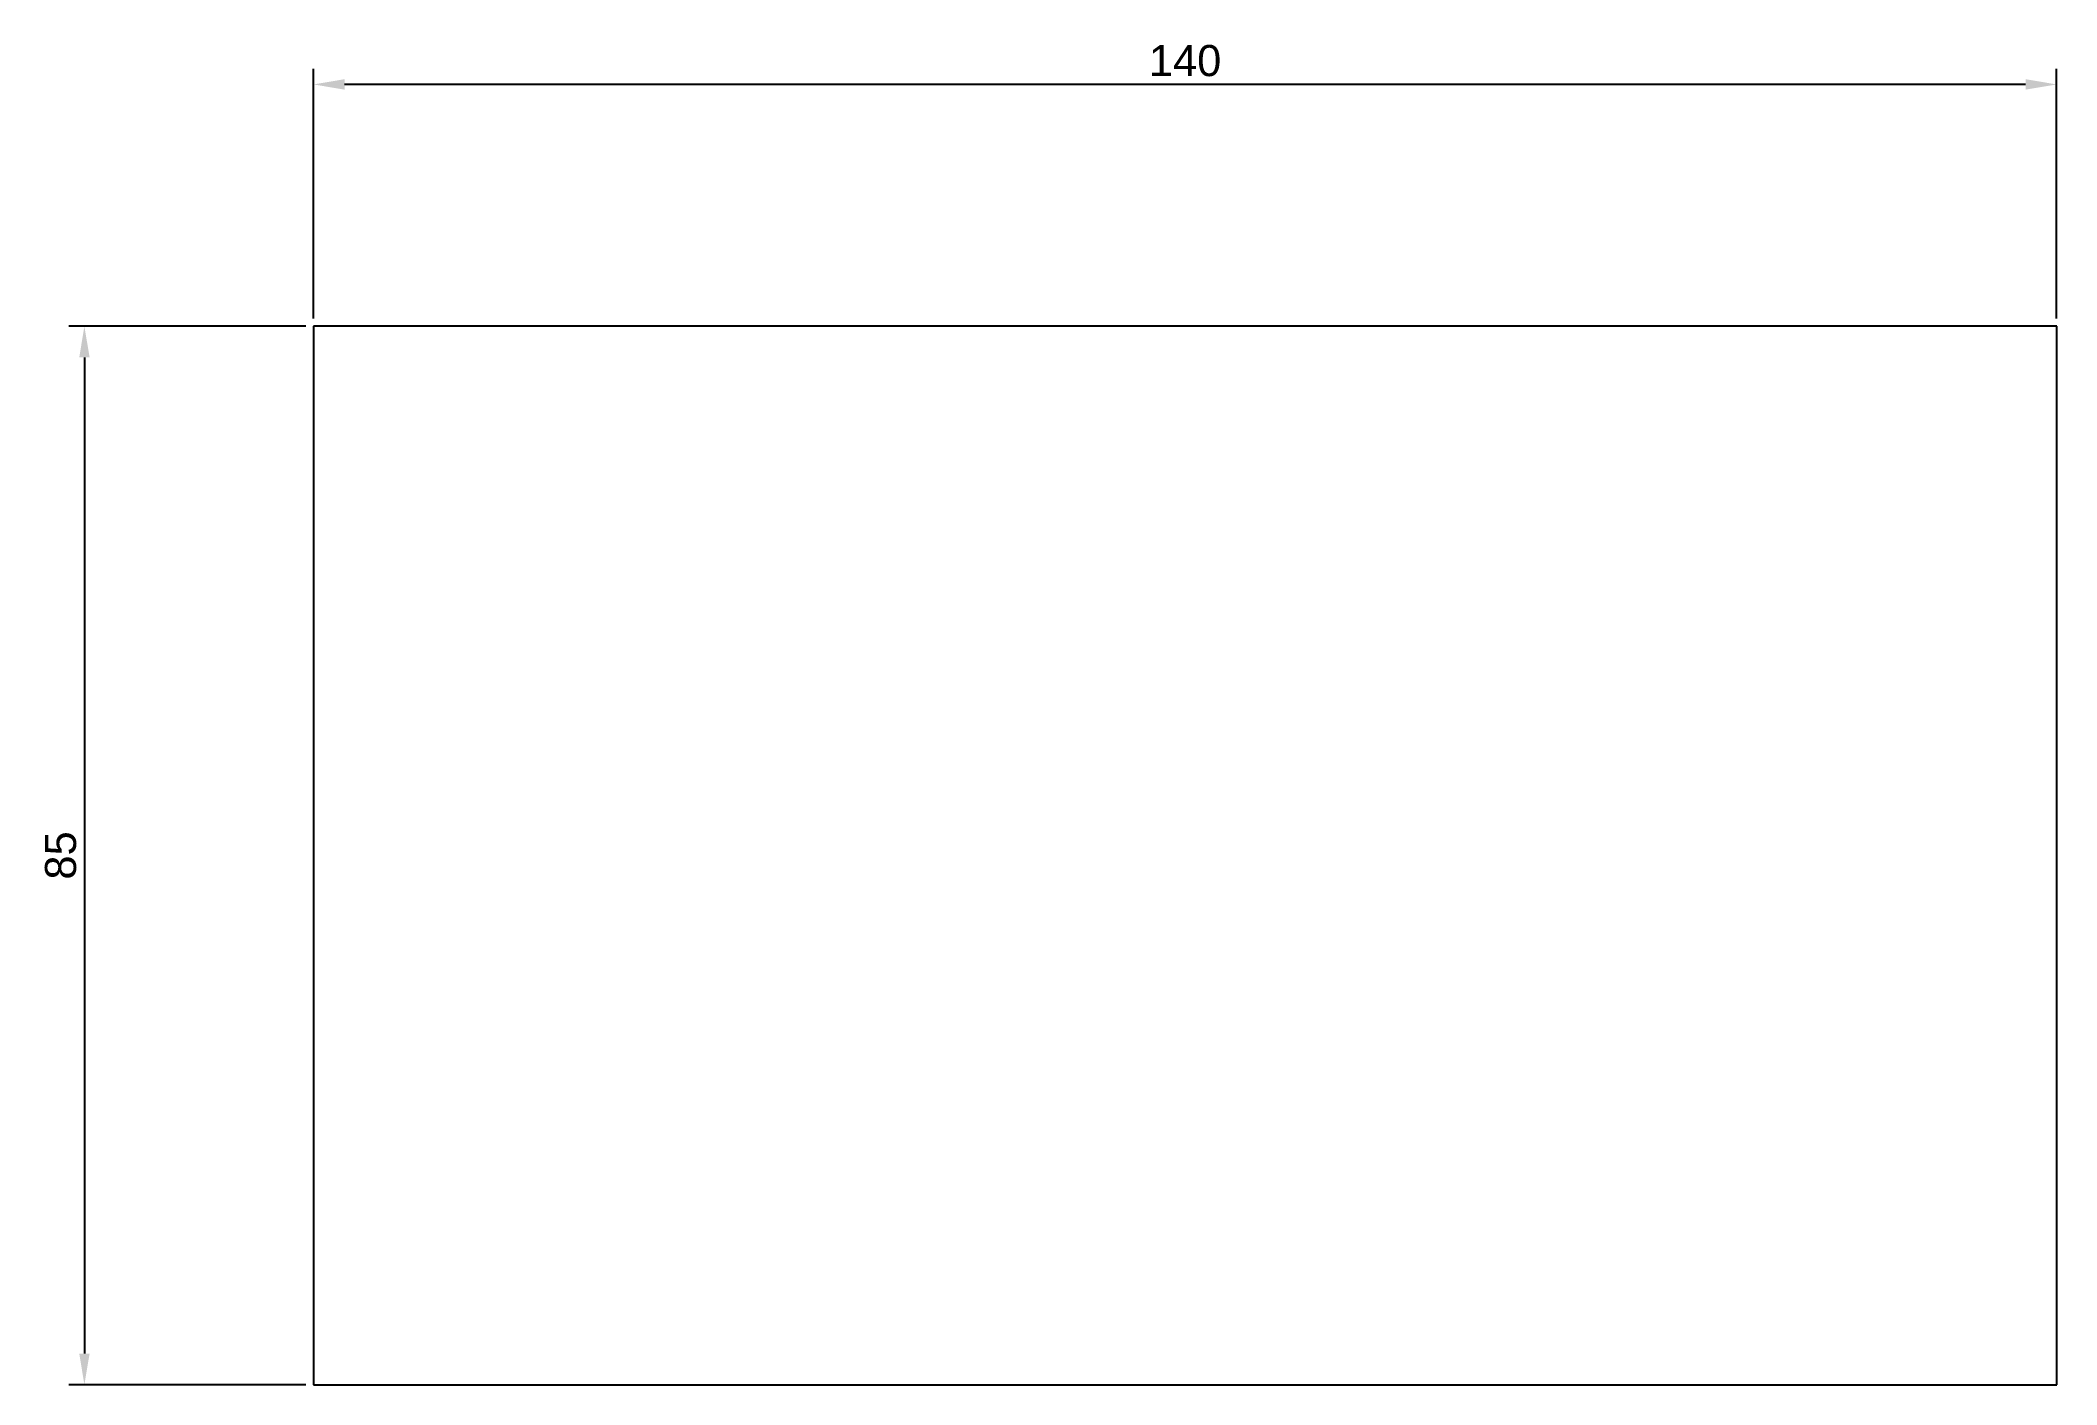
# Model space of a CAD drawing. Header units: millimetres. Extents: x 72 to 234, y 135 to 243.
import ezdxf

# ---------------------------------------------------------------- set-up
doc = ezdxf.new("R2010")
doc.units = ezdxf.units.MM
doc.styles.get("Standard").update_dxf_attribs({"font": 'arial.ttf'})
doc.dimstyles.new('ISO-25', dxfattribs={"dimtxt": 2.5, "dimasz": 2.5, "dimexe": 1.25, "dimexo": 0.625, "dimtad": 1, "dimtxsty": 'Standard', "dimcen": 2.5, "dimadec": 0, "dimazin": 0, "dimtfac": 1, "dimtmove": 0, "dimatfit": 3, "dimfxl": 1, "dimarcsym": 0})

# ---------------------------------------------------------------- blocks, each defined once
blk = doc.blocks.new('*D2')
at = {"color": 0, "lineweight": -2, "transparency": 16777216}
for p, q in [((93.65, 220.51), (93.65, 240.55)), ((233.65, 220.51), (233.65, 240.55)), ((231.15, 239.3), (96.15, 239.3))]:
    blk.add_line(p, q, dxfattribs=at)
at = {"color": 0, "transparency": 16777216}
for points in [[(96.15, 239.72), (96.15, 238.88), (93.65, 239.3)], [(231.15, 239.72), (231.15, 238.88), (233.65, 239.3)]]:
    blk.add_solid(points, dxfattribs=at)
at = {"layer": 'Defpoints', "color": 0, "transparency": 16777216}
for p in [(93.65, 239.3), (93.65, 219.88), (233.65, 219.88)]:
    blk.add_point(p, dxfattribs=at)
at = {"color": 0, "transparency": 16777216, "insert": (163.65, 241.2), "char_height": 2.5, "attachment_point": 5}
blk.add_mtext('140', dxfattribs=at)
blk = doc.blocks.new('*D3')
at = {"color": 0, "lineweight": -2, "transparency": 16777216}
for p, q in [((93.03, 219.88), (74, 219.88)), ((75.25, 217.38), (75.25, 137.38)), ((93.03, 134.88), (74, 134.88))]:
    blk.add_line(p, q, dxfattribs=at)
at = {"color": 0, "transparency": 16777216}
for points in [[(74.84, 217.38), (75.67, 217.38), (75.25, 219.88)], [(74.84, 137.38), (75.67, 137.38), (75.25, 134.88)]]:
    blk.add_solid(points, dxfattribs=at)
at = {"layer": 'Defpoints', "color": 0, "transparency": 16777216}
for p in [(93.65, 219.88), (75.25, 134.88), (93.65, 134.88)]:
    blk.add_point(p, dxfattribs=at)
at = {"color": 0, "transparency": 16777216, "insert": (73.35, 177.38), "char_height": 2.5, "attachment_point": 5, "rotation": 90}
blk.add_mtext('85', dxfattribs=at)

msp = doc.modelspace()

# ---------------------------------------------------------------- linework, layer by layer
for p, q in [((233.653, 219.881), (93.653, 219.881)), ((93.653, 219.881), (93.653, 134.881)), ((233.653, 134.881), (233.653, 219.881)), ((93.653, 134.881), (233.653, 134.881))]:
    msp.add_line(p, q)

# ---------------------------------------------------------------- dimensions: what is measured, and where the dimension line sits
dim = msp.add_linear_dim(base=(93.653, 239.299), p1=(233.653, 219.881), p2=(93.653, 219.881), dimstyle='ISO-25')
dim.commit()
dim.dimension.update_dxf_attribs({"geometry": '*D2', "text_midpoint": (163.653, 241.201)})
dim = msp.add_linear_dim(base=(75.254, 134.881), p1=(93.653, 219.881), p2=(93.653, 134.881), angle=90, dimstyle='ISO-25')
dim.commit()
dim.dimension.update_dxf_attribs({"geometry": '*D3', "text_midpoint": (73.352, 177.381)})

doc.saveas('drawing.dxf')
